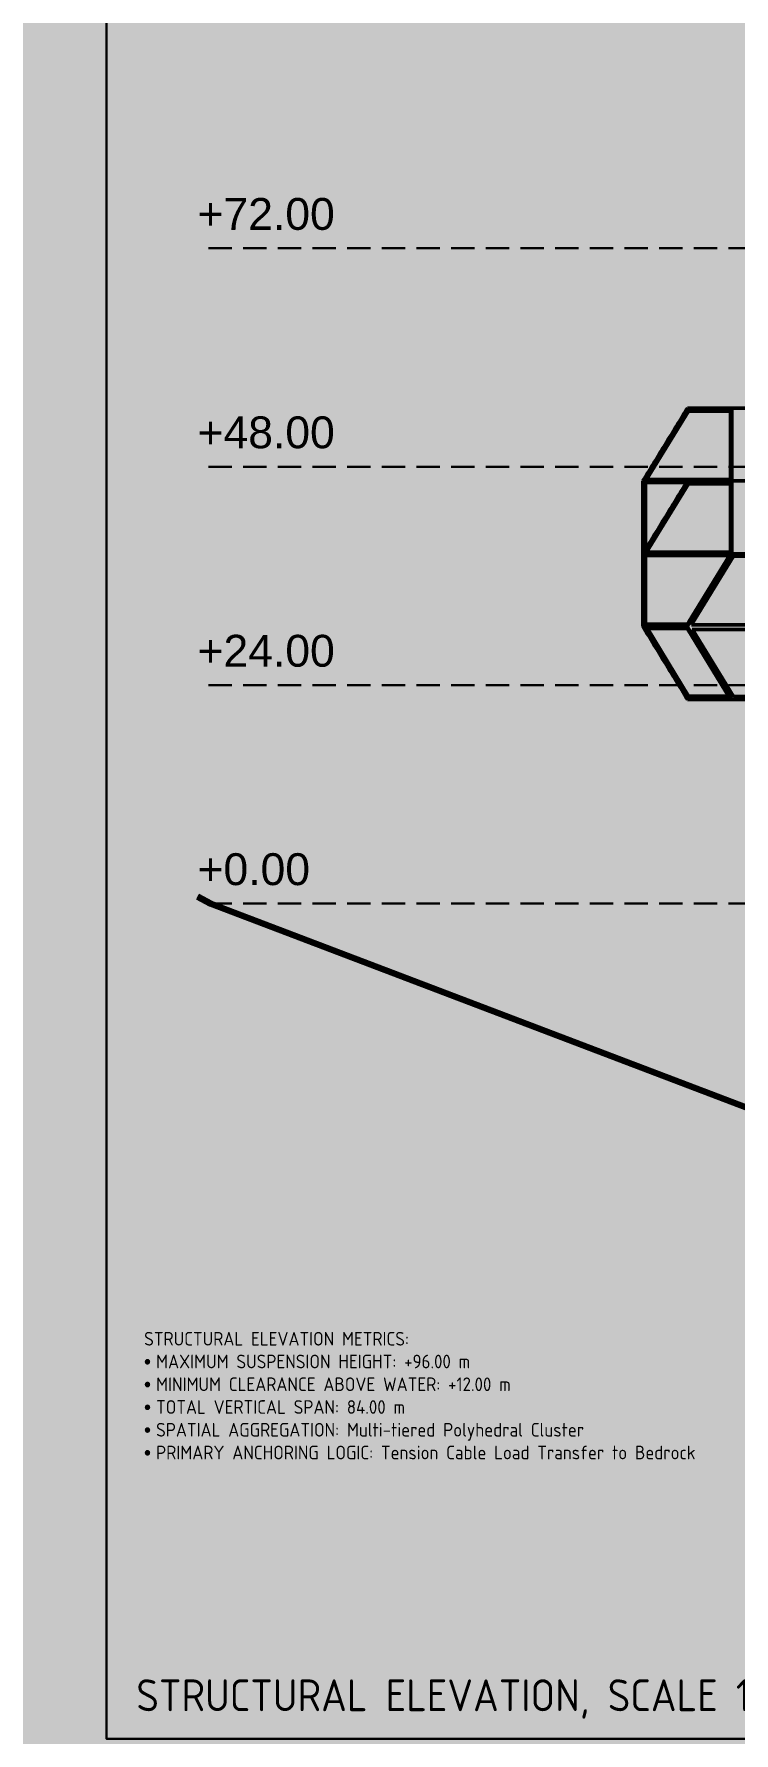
# Model space of a CAD drawing. Header units: millimetres. Extents: x 401 to 30661, y 2016 to 22119.
# Drawn here: x 14069 to 14839, y 7346 to 9213 of the extents above; entities that cross this region are included whole.
import ezdxf

# ---------------------------------------------------------------- set-up
doc = ezdxf.new("R2010")
doc.units = ezdxf.units.MM
doc.linetypes.add('DASHEDX2', pattern=[38.1, 25.4, -12.7])
for name, color, linetype, lineweight, true_color in [('1ST', 51, 'Continuous', 50, 0x7debff), ('3RD', 140, 'Continuous', 25, 0x7debff), ('4TH DETAILS', 125, 'Continuous', 15, 0x39ffb0), ('TEXTS', 210, 'Continuous', 25, 0xe0f9ff)]:
    doc.layers.add(name, color=color, linetype=linetype, lineweight=lineweight, true_color=true_color)
doc.layers.add('BACKGROUND', color=7, linetype='Continuous', true_color=0x000000)
for name, color, linetype, lineweight, true_color, transparency in [('GLOW-CYAN', 7, 'Continuous', 100, 0x7debff, 0.8), ('GLOW-CYAN-2', 7, 'Continuous', 50, 0x7debff, 0.8), ('GLOW-EMERALD-2', 7, 'Continuous', 30, 0x39ffb0, 0.8)]:
    doc.layers.add(name, color=color, linetype=linetype, lineweight=lineweight, true_color=true_color, transparency=transparency)
doc.styles.get("Standard").update_dxf_attribs({"font": 'arial.ttf'})

msp = doc.modelspace()

# ---------------------------------------------------------------- hatches: boundary and pattern name
at = {"layer": 'BACKGROUND'}
h = msp.add_hatch(color=256, dxfattribs=at)
h.dxf.hatch_style = 1
h.paths.add_polyline_path([(400.723, 2015.745), (30660.634, 2015.745), (30660.634, 22119.328), (400.723, 22119.328)])

# ---------------------------------------------------------------- linework, layer by layer
at = {"layer": '1ST'}
msp.add_lwpolyline([(14249.126, 8265.27), (14263.322, 8257.473), (14920.914, 8007.473), (15057.16, 7892.751), (15343.221, 7769.894), (15462.859, 7650.839), (15739.692, 7589.37), (16057.189, 7507.473), (16500.013, 7519.246), (16803.639, 7654.559), (17494.82, 8007.473), (17991.995, 8257.473), (18249.126, 8394.341)], dxfattribs=at)
at = {"layer": '3RD', "linetype": 'Continuous', "extrusion": (0, 1, -2e-16)}
for p, q in [((14741.837, 8724.471), (14787.568, 8799.15)), ((14742.699, 8723.379), (14788.793, 8798.65)), ((14788.793, 8798.65), (14787.568, 8799.15)), ((14787.568, 8799.15), (14833.3, 8799.15)), ((14788.793, 8798.65), (14834.929, 8798.65)), ((14833.3, 8799.15), (14834.929, 8799.15)), ((14834.929, 8799.15), (14834.929, 8796.49)), ((14834.929, 8796.49), (14834.929, 8723.379)), ((14740.208, 8720.037), (14741.432, 8719.537)), ((14740.208, 8644.471), (14740.208, 8720.037)), ((14786.482, 8720.037), (14740.208, 8720.037)), ((14741.169, 8723.379), (14741.837, 8724.471)), ((14741.169, 8723.379), (14834.929, 8723.379)), ((14741.432, 8646.471), (14741.432, 8719.537)), ((14741.837, 8644.471), (14787.568, 8719.15)), ((14742.699, 8643.379), (14788.793, 8718.65)), ((14788.793, 8718.65), (14787.568, 8719.15)), ((14787.568, 8719.15), (14833.3, 8719.15)), ((14788.793, 8718.65), (14834.929, 8718.65)), ((14833.3, 8719.15), (14834.929, 8719.15)), ((14834.929, 8719.15), (14834.929, 8716.49)), ((14834.929, 8716.49), (14834.929, 8643.379)), ((14741.169, 8643.379), (14741.837, 8644.471)), ((14740.208, 8640.037), (14741.432, 8639.537)), ((14740.208, 8564.471), (14740.208, 8640.037)), ((14833.843, 8640.037), (14740.208, 8640.037)), ((14741.169, 8643.379), (14834.929, 8643.379)), ((14741.432, 8564.471), (14741.432, 8639.537)), ((14833.843, 8640.037), (14789.198, 8567.131)), ((14792.456, 8564.471), (14838.187, 8639.15)), ((14838.187, 8639.15), (14929.65, 8639.15)), ((14787.568, 8564.471), (14740.208, 8564.471)), ((14787.524, 8484.26), (14741.445, 8559.507)), ((14741.445, 8559.507), (14787.524, 8559.507)), ((14743.596, 8559.507), (14788.958, 8485.431)), ((14787.524, 8559.507), (14787.568, 8559.434)), ((14789.198, 8567.131), (14787.568, 8564.471)), ((14787.568, 8559.434), (14833.603, 8484.26)), ((14791.913, 8563.584), (14792.456, 8564.471)), ((14791.913, 8563.584), (14979.183, 8563.584)), ((14838.187, 8484.471), (14792.767, 8558.642)), ((14978.329, 8558.642), (14792.767, 8558.642)), ((14838.187, 8484.971), (14793.073, 8558.642)), ((14788.958, 8485.431), (14787.524, 8484.26)), ((14787.568, 8484.26), (14787.524, 8484.26)), ((14833.603, 8484.26), (14787.568, 8484.26)), ((14788.958, 8485.431), (14832.886, 8485.431)), ((14932.909, 8484.971), (14838.187, 8484.971)), ((14838.187, 8484.471), (14838.187, 8484.971)), ((14929.65, 8484.471), (14838.187, 8484.471))]:
    msp.add_line(p, q, dxfattribs=at)
at = {"layer": '3RD', "linetype": 'Continuous'}
for points in [[(14787.568, 8801.811), (14738.579, 8721.811)], [(14836.558, 8801.811), (14787.568, 8801.811)], [(14836.558, 8801.811), (14934.538, 8801.811)], [(14836.558, 8801.811), (14836.558, 8721.811)], [(14787.568, 8721.811), (14738.579, 8641.811)], [(14738.579, 8641.811), (14738.579, 8721.811)], [(14836.558, 8721.811), (14787.568, 8721.811)], [(14836.558, 8721.811), (14934.538, 8721.811)], [(14836.558, 8721.811), (14836.558, 8641.811)], [(14738.579, 8561.811), (14738.579, 8641.811)], [(14787.568, 8561.811), (14836.558, 8641.811)], [(14836.558, 8641.811), (14934.538, 8641.811)], [(14738.579, 8561.811), (14787.568, 8561.811)], [(14738.579, 8561.811), (14787.568, 8481.811)], [(14787.568, 8561.811), (14836.558, 8481.811)], [(14787.568, 8481.811), (14836.558, 8481.811)], [(14836.558, 8481.811), (14934.538, 8481.811)]]:
    msp.add_open_spline(points, degree=1, dxfattribs=at)
at = {"layer": '4TH DETAILS', "linetype": 'DASHEDX2'}
for p, q in [((18249.126, 8977.473), (14249.126, 8977.473)), ((18249.126, 8737.473), (14249.126, 8737.473)), ((18249.126, 8497.473), (14249.126, 8497.473)), ((18249.126, 8257.473), (14249.126, 8257.473))]:
    msp.add_line(p, q, dxfattribs=at)
at = {"layer": '4TH DETAILS'}
msp.add_lwpolyline([(14149.126, 9489.575), (18349.126, 9489.575), (18349.126, 7339.575), (14149.126, 7339.575)], close=True, dxfattribs=at)
at = {"layer": 'GLOW-CYAN'}
msp.add_lwpolyline([(14249.126, 8265.27), (14263.322, 8257.473), (14920.914, 8007.473), (15057.16, 7892.751), (15343.221, 7769.894), (15462.859, 7650.839), (15739.692, 7589.37), (16057.189, 7507.473), (16500.013, 7519.246), (16803.639, 7654.559), (17494.82, 8007.473), (17991.995, 8257.473), (18249.126, 8394.341)], dxfattribs=at)
at = {"layer": 'GLOW-CYAN-2', "linetype": 'Continuous', "extrusion": (0, 1, -2e-16)}
for p, q in [((14741.837, 8724.471), (14787.568, 8799.15)), ((14742.699, 8723.379), (14788.793, 8798.65)), ((14788.793, 8798.65), (14787.568, 8799.15)), ((14787.568, 8799.15), (14833.3, 8799.15)), ((14788.793, 8798.65), (14834.929, 8798.65)), ((14833.3, 8799.15), (14834.929, 8799.15)), ((14834.929, 8799.15), (14834.929, 8796.49)), ((14834.929, 8796.49), (14834.929, 8723.379)), ((14740.208, 8720.037), (14741.432, 8719.537)), ((14740.208, 8644.471), (14740.208, 8720.037)), ((14786.482, 8720.037), (14740.208, 8720.037)), ((14741.169, 8723.379), (14741.837, 8724.471)), ((14741.169, 8723.379), (14834.929, 8723.379)), ((14741.432, 8646.471), (14741.432, 8719.537)), ((14741.837, 8644.471), (14787.568, 8719.15)), ((14742.699, 8643.379), (14788.793, 8718.65)), ((14788.793, 8718.65), (14787.568, 8719.15)), ((14787.568, 8719.15), (14833.3, 8719.15)), ((14788.793, 8718.65), (14834.929, 8718.65)), ((14833.3, 8719.15), (14834.929, 8719.15)), ((14834.929, 8719.15), (14834.929, 8716.49)), ((14834.929, 8716.49), (14834.929, 8643.379)), ((14741.169, 8643.379), (14741.837, 8644.471)), ((14740.208, 8640.037), (14741.432, 8639.537)), ((14740.208, 8564.471), (14740.208, 8640.037)), ((14833.843, 8640.037), (14740.208, 8640.037)), ((14741.169, 8643.379), (14834.929, 8643.379)), ((14741.432, 8564.471), (14741.432, 8639.537)), ((14833.843, 8640.037), (14789.198, 8567.131)), ((14792.456, 8564.471), (14838.187, 8639.15)), ((14838.187, 8639.15), (14929.65, 8639.15)), ((14787.568, 8564.471), (14740.208, 8564.471)), ((14787.524, 8484.26), (14741.445, 8559.507)), ((14741.445, 8559.507), (14787.524, 8559.507)), ((14743.596, 8559.507), (14788.958, 8485.431)), ((14787.524, 8559.507), (14787.568, 8559.434)), ((14789.198, 8567.131), (14787.568, 8564.471)), ((14787.568, 8559.434), (14833.603, 8484.26)), ((14791.913, 8563.584), (14792.456, 8564.471)), ((14791.913, 8563.584), (14979.183, 8563.584)), ((14838.187, 8484.471), (14792.767, 8558.642)), ((14978.329, 8558.642), (14792.767, 8558.642)), ((14838.187, 8484.971), (14793.073, 8558.642)), ((14788.958, 8485.431), (14787.524, 8484.26)), ((14787.568, 8484.26), (14787.524, 8484.26)), ((14833.603, 8484.26), (14787.568, 8484.26)), ((14788.958, 8485.431), (14832.886, 8485.431)), ((14932.909, 8484.971), (14838.187, 8484.971)), ((14838.187, 8484.471), (14838.187, 8484.971)), ((14929.65, 8484.471), (14838.187, 8484.471))]:
    msp.add_line(p, q, dxfattribs=at)
at = {"layer": 'GLOW-CYAN-2', "linetype": 'Continuous'}
for points in [[(14787.568, 8801.811), (14738.579, 8721.811)], [(14836.558, 8801.811), (14787.568, 8801.811)], [(14836.558, 8801.811), (14934.538, 8801.811)], [(14836.558, 8801.811), (14836.558, 8721.811)], [(14787.568, 8721.811), (14738.579, 8641.811)], [(14738.579, 8641.811), (14738.579, 8721.811)], [(14836.558, 8721.811), (14787.568, 8721.811)], [(14836.558, 8721.811), (14934.538, 8721.811)], [(14836.558, 8721.811), (14836.558, 8641.811)], [(14738.579, 8561.811), (14738.579, 8641.811)], [(14787.568, 8561.811), (14836.558, 8641.811)], [(14836.558, 8641.811), (14934.538, 8641.811)], [(14738.579, 8561.811), (14787.568, 8561.811)], [(14738.579, 8561.811), (14787.568, 8481.811)], [(14787.568, 8561.811), (14836.558, 8481.811)], [(14787.568, 8481.811), (14836.558, 8481.811)], [(14836.558, 8481.811), (14934.538, 8481.811)]]:
    msp.add_open_spline(points, degree=1, dxfattribs=at)
at = {"layer": 'GLOW-EMERALD-2', "linetype": 'DASHEDX2'}
for p, q in [((18249.126, 8977.473), (14249.126, 8977.473)), ((18249.126, 8737.473), (14249.126, 8737.473)), ((18249.126, 8497.473), (14249.126, 8497.473)), ((18249.126, 8257.473), (14249.126, 8257.473))]:
    msp.add_line(p, q, dxfattribs=at)
at = {"layer": 'GLOW-EMERALD-2'}
msp.add_lwpolyline([(14149.126, 9489.575), (18349.126, 9489.575), (18349.126, 7339.575), (14149.126, 7339.575)], close=True, dxfattribs=at)

# ---------------------------------------------------------------- texts
at = {"layer": 'TEXTS', "attachment_point": 1}
for s, insert, char_height, width in [('\\pxql;+72.00', (14249.126, 9032.717), 35, 1251.3724), ('\\pxql;+48.00', (14249.126, 8792.717), 35, 1251.3724), ('\\pxql;+24.00', (14249.126, 8552.717), 35, 1251.3724), ('\\pxql;+0.00', (14249.126, 8312.717), 35, 1251.3724), ('\\pxql;{\\fISOCP_IV50|b1|i0|c0|p2;STRUCTURAL ELEVATION METRICS:^J\\fArial|b1|i0|c0|p34;• \\fISOCP_IV50|b1|i0|c0|p2;MAXIMUM SUSPENSION HEIGHT: +96.00 m^J\\fArial|b1|i0|c0|p34;• \\fISOCP_IV50|b1|i0|c0|p2;MINIMUM CLEARANCE ABOVE WATER: +12.00 m^J\\fArial|b1|i0|c0|p34;• \\fISOCP_IV50|b1|i0|c0|p2;TOTAL VERTICAL SPAN: 84.00 m^J\\fArial|b1|i0|c0|p34;• \\fISOCP_IV50|b1|i0|c0|p2;SPATIAL AGGREGATION: Multi-tiered Polyhedral Cluster^J\\fArial|b1|i0|c0|p34;• \\fISOCP_IV50|b1|i0|c0|p2;PRIMARY ANCHORING LOGIC: Tension Cable Load Transfer to Bedrock}', (14190.492, 7786.758), 15, 1956.12143), ('\\pxql;{\\fISOCP_IV50|b1|i0|c0|p2;STRUCTURAL ELEVATION, SCALE 1:1000}', (14181.905, 7405.002), 35, 1251.3724)]:
    msp.add_mtext(s, dxfattribs=dict(at, insert=insert, char_height=char_height, width=width))

doc.saveas('drawing.dxf')
